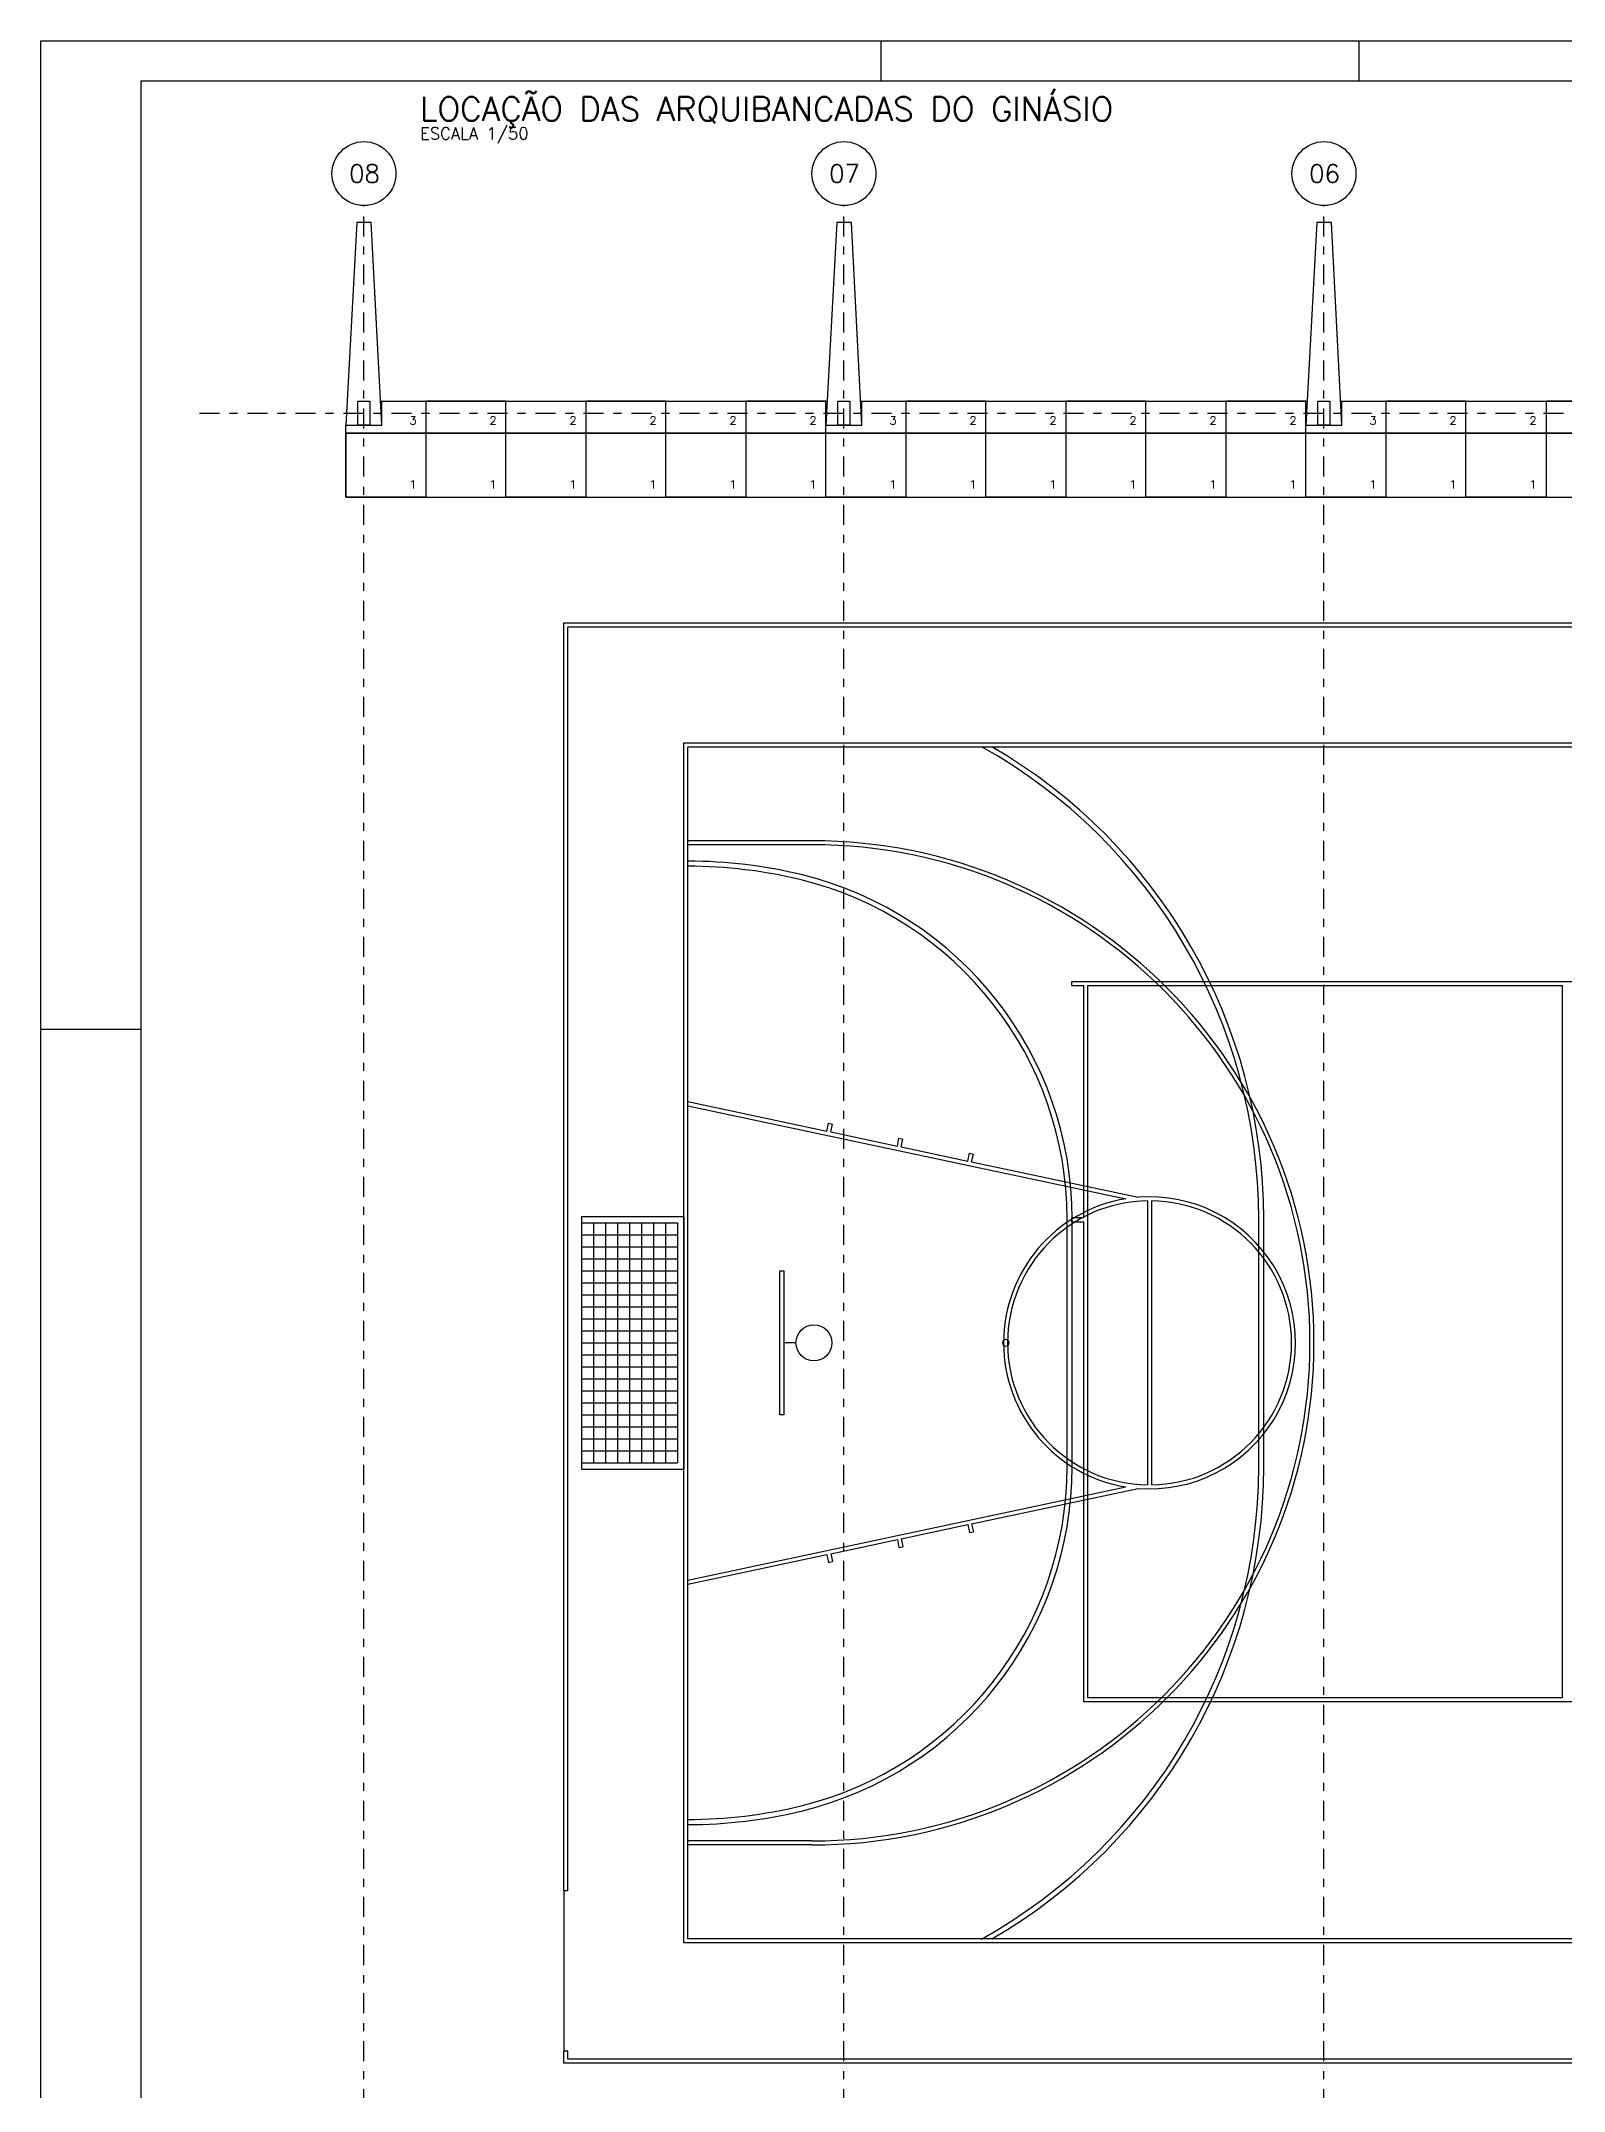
# Model space of a CAD drawing. Extents: x 87 to 216, y 36 to 112.
# Drawn here: x 86.52 to 105.56, y 86.54 to 112.16 of the extents above; entities that cross this region are included whole.
import ezdxf
from ezdxf.enums import TextEntityAlignment as Align

# ---------------------------------------------------------------- set-up
doc = ezdxf.new("R2010")
doc.units = 0
doc.header["$LTSCALE"] = 0.5
doc.header["$MEASUREMENT"] = 0
doc.linetypes.add('DASHDOT2', pattern=[0.5, 0.25, -0.125, 0, -0.125])
doc.linetypes.add('EIXO', pattern=[5.4, 5, -0.2, 0, -0.2])
for name, color, linetype in [('06', 6, 'CONTINUOUS'), ('1', 2, 'CONTINUOUS'), ('AN_EIXOS', 8, 'EIXO'), ('ARQUIB', 3, 'CONTINUOUS'), ('ARQUIT', 8, 'CONTINUOUS'), ('CERCADURA', 7, 'CONTINUOUS')]:
    doc.layers.add(name, color=color, linetype=linetype)
doc.styles.add('50-250', font='SIMPLEX.shx', dxfattribs={"height": 0.3})
doc.styles.get("Standard").update_dxf_attribs({"font": 'romans.shx'})

msp = doc.modelspace()

# ---------------------------------------------------------------- linework, layer by layer
at = {"layer": '06'}
for q in [(145.469, 111.661), (87.769, 70.611)]:
    msp.add_line((87.769, 111.661), q, dxfattribs=at)
at = {"layer": 'AN_EIXOS', "linetype": 'DASHDOT2', "ltscale": 2}
for p, q in [((90.556, 81.516), (90.556, 110.103)), ((96.556, 81.516), (96.556, 110.103)), ((102.556, 81.516), (102.556, 110.103))]:
    msp.add_line(p, q, dxfattribs=at)
at = {"layer": 'AN_EIXOS', "linetype": 'Continuous'}
for centre in [(90.556, 110.503), (96.556, 110.503), (102.556, 110.503)]:
    msp.add_circle(centre, 0.4, dxfattribs=at)
at = {"layer": 'ARQUIB'}
for points in [[(90.781, 107.361), (90.781, 107.661), (91.331, 107.661), (91.331, 107.261), (90.331, 107.261), (90.331, 107.361), (90.781, 107.361)], [(92.331, 107.661), (91.331, 107.661), (91.331, 107.261), (92.331, 107.261)], [(92.331, 107.661), (93.331, 107.661), (93.331, 107.261), (92.331, 107.261)], [(94.331, 107.661), (93.331, 107.661), (93.331, 107.261), (94.331, 107.261)], [(94.331, 107.661), (95.331, 107.661), (95.331, 107.261), (94.331, 107.261)], [(96.331, 107.661), (95.331, 107.661), (95.331, 107.261), (96.331, 107.261)], [(96.781, 107.361), (96.781, 107.661), (97.331, 107.661), (97.331, 107.261), (96.331, 107.261), (96.331, 107.361), (96.781, 107.361)], [(98.331, 107.661), (97.331, 107.661), (97.331, 107.261), (98.331, 107.261)], [(98.331, 107.661), (99.331, 107.661), (99.331, 107.261), (98.331, 107.261)], [(100.331, 107.661), (99.331, 107.661), (99.331, 107.261), (100.331, 107.261)], [(100.331, 107.661), (101.331, 107.661), (101.331, 107.261), (100.331, 107.261)], [(102.331, 107.661), (101.331, 107.661), (101.331, 107.261), (102.331, 107.261)], [(102.781, 107.361), (102.781, 107.661), (103.331, 107.661), (103.331, 107.261), (102.331, 107.261), (102.331, 107.361), (102.781, 107.361)], [(104.331, 107.661), (103.331, 107.661), (103.331, 107.261), (104.331, 107.261)], [(104.331, 107.661), (105.331, 107.661), (105.331, 107.261), (104.331, 107.261)], [(106.331, 107.661), (105.331, 107.661), (105.331, 107.261), (106.331, 107.261)], [(90.331, 107.261), (91.331, 107.261), (91.331, 106.461), (90.331, 106.461)], [(92.331, 107.261), (91.331, 107.261), (91.331, 106.461), (92.331, 106.461)], [(92.331, 107.261), (93.331, 107.261), (93.331, 106.461), (92.331, 106.461)], [(94.331, 107.261), (93.331, 107.261), (93.331, 106.461), (94.331, 106.461)], [(94.331, 107.261), (95.331, 107.261), (95.331, 106.461), (94.331, 106.461)], [(96.331, 107.261), (95.331, 107.261), (95.331, 106.461), (96.331, 106.461)], [(96.331, 107.261), (97.331, 107.261), (97.331, 106.461), (96.331, 106.461)], [(98.331, 107.261), (97.331, 107.261), (97.331, 106.461), (98.331, 106.461)], [(98.331, 107.261), (99.331, 107.261), (99.331, 106.461), (98.331, 106.461)], [(100.331, 107.261), (99.331, 107.261), (99.331, 106.461), (100.331, 106.461)], [(100.331, 107.261), (101.331, 107.261), (101.331, 106.461), (100.331, 106.461)], [(102.331, 107.261), (101.331, 107.261), (101.331, 106.461), (102.331, 106.461)], [(102.331, 107.261), (103.331, 107.261), (103.331, 106.461), (102.331, 106.461)], [(104.331, 107.261), (103.331, 107.261), (103.331, 106.461), (104.331, 106.461)], [(104.331, 107.261), (105.331, 107.261), (105.331, 106.461), (104.331, 106.461)], [(106.331, 107.261), (105.331, 107.261), (105.331, 106.461), (106.331, 106.461)]]:
    msp.add_lwpolyline(points, close=True, dxfattribs=at)
at = {"layer": 'ARQUIT'}
for p, q in [((90.766, 107.661), (96.347, 107.661)), ((96.766, 107.661), (102.347, 107.661)), ((102.766, 107.661), (108.347, 107.661)), ((90.331, 107.261), (90.331, 107.361)), ((90.631, 107.361), (90.481, 107.361)), ((96.631, 107.361), (96.481, 107.361)), ((102.631, 107.361), (102.481, 107.361)), ((90.331, 107.261), (126.331, 107.261)), ((90.331, 107.261), (90.331, 106.461)), ((90.331, 106.461), (107.331, 106.461)), ((93.056, 104.891), (124.056, 104.891)), ((93.056, 89.041), (93.056, 104.891)), ((93.106, 104.841), (124.006, 104.841)), ((93.106, 89.041), (93.106, 104.841)), ((94.556, 88.391), (94.556, 103.391)), ((94.556, 103.391), (122.556, 103.391)), ((94.556, 88.391), (94.556, 103.391)), ((94.556, 103.391), (122.556, 103.391)), ((94.606, 101.911), (94.606, 103.341)), ((94.606, 103.341), (98.276, 103.341)), ((94.606, 103.341), (108.556, 103.341)), ((94.606, 102.166), (94.606, 103.341)), ((98.405, 103.341), (108.531, 103.341)), ((96.156, 102.166), (94.606, 102.166)), ((94.606, 98.906), (94.606, 102.116)), ((96.156, 102.116), (94.606, 102.116)), ((94.606, 89.935), (94.606, 101.847)), ((99.406, 100.405), (117.556, 100.405)), ((99.406, 100.355), (99.406, 100.405)), ((99.406, 100.355), (99.556, 100.355)), ((99.556, 97.455), (99.556, 100.355)), ((105.531, 100.355), (105.531, 91.455)), ((94.606, 98.906), (96.342, 98.537)), ((94.606, 98.855), (100.081, 97.692)), ((94.606, 92.927), (94.606, 98.855)), ((96.342, 98.537), (96.363, 98.635)), ((96.363, 98.635), (96.412, 98.625)), ((96.391, 98.527), (96.412, 98.625)), ((96.391, 98.527), (97.223, 98.35)), ((97.223, 98.35), (97.243, 98.448)), ((97.243, 98.448), (97.292, 98.438)), ((97.272, 98.34), (97.292, 98.438)), ((97.272, 98.34), (98.103, 98.163)), ((98.103, 98.163), (98.124, 98.261)), ((98.124, 98.261), (98.173, 98.251)), ((98.152, 98.153), (98.173, 98.251)), ((98.152, 98.153), (100.235, 97.71)), ((100.351, 97.666), (100.351, 94.116)), ((100.401, 97.666), (100.401, 94.116)), ((93.276, 97.471), (94.556, 97.471)), ((93.276, 97.471), (93.276, 94.311)), ((93.276, 97.471), (93.276, 97.391)), ((93.276, 97.391), (94.476, 97.391)), ((93.426, 97.391), (93.426, 94.391)), ((93.576, 97.391), (93.576, 94.391)), ((93.726, 97.391), (93.726, 94.391)), ((93.876, 97.391), (93.876, 94.391)), ((94.026, 97.391), (94.026, 94.391)), ((94.176, 97.391), (94.176, 94.391)), ((94.326, 97.391), (94.326, 94.391)), ((94.476, 97.391), (94.476, 94.391)), ((94.556, 97.471), (94.556, 94.311)), ((99.345, 94.34), (99.345, 97.442)), ((99.406, 97.405), (99.406, 97.455)), ((99.556, 97.455), (99.406, 97.455)), ((99.406, 97.405), (99.556, 97.405)), ((99.409, 94.34), (99.409, 97.442)), ((99.556, 91.405), (99.556, 97.405)), ((93.276, 97.241), (94.476, 97.241)), ((93.276, 97.091), (94.476, 97.091)), ((93.276, 96.941), (94.476, 96.941)), ((93.276, 96.791), (94.476, 96.791)), ((93.276, 96.641), (94.476, 96.641)), ((93.276, 96.491), (94.476, 96.491)), ((93.276, 96.341), (94.476, 96.341)), ((93.276, 96.191), (94.476, 96.191)), ((93.276, 96.041), (94.476, 96.041)), ((93.276, 95.891), (94.476, 95.891)), ((95.956, 95.891), (95.806, 95.891)), ((93.276, 95.741), (94.476, 95.741)), ((93.276, 95.591), (94.476, 95.591)), ((93.276, 95.441), (94.476, 95.441)), ((93.276, 95.291), (94.476, 95.291)), ((93.276, 95.141), (94.476, 95.141)), ((93.276, 94.991), (94.476, 94.991)), ((93.276, 94.841), (94.476, 94.841)), ((93.276, 94.691), (94.476, 94.691)), ((93.276, 94.541), (94.476, 94.541)), ((93.276, 94.391), (94.476, 94.391)), ((93.276, 94.391), (93.276, 94.311)), ((93.276, 94.311), (94.556, 94.311)), ((94.606, 92.927), (100.081, 94.09)), ((98.152, 93.629), (100.235, 94.071)), ((97.272, 93.442), (98.103, 93.619)), ((98.103, 93.619), (98.124, 93.521)), ((98.124, 93.521), (98.173, 93.531)), ((98.152, 93.629), (98.173, 93.531)), ((96.391, 93.255), (97.223, 93.432)), ((96.391, 93.255), (96.412, 93.157)), ((97.223, 93.432), (97.243, 93.334)), ((97.243, 93.334), (97.292, 93.344)), ((97.272, 93.442), (97.292, 93.344)), ((94.606, 92.876), (96.342, 93.245)), ((96.342, 93.245), (96.363, 93.147)), ((96.363, 93.147), (96.412, 93.157)), ((94.606, 89.666), (94.606, 92.876)), ((117.706, 91.405), (99.556, 91.405)), ((94.606, 88.441), (94.606, 89.871)), ((96.156, 89.666), (94.606, 89.666)), ((94.606, 88.441), (94.606, 89.616)), ((96.156, 89.616), (94.606, 89.616)), ((93.056, 89.041), (93.056, 87.041)), ((93.106, 89.041), (93.056, 89.041)), ((94.606, 88.916), (94.606, 88.916)), ((122.556, 88.391), (94.556, 88.391)), ((122.556, 88.391), (94.556, 88.391)), ((98.276, 88.441), (94.606, 88.441)), ((108.556, 88.441), (94.606, 88.441)), ((108.531, 88.441), (98.405, 88.441)), ((93.056, 86.891), (93.056, 87.041)), ((93.106, 87.041), (93.056, 87.041)), ((108.556, 86.891), (93.056, 86.891)), ((93.106, 86.941), (93.106, 87.041)), ((108.556, 86.941), (93.106, 86.941))]:
    msp.add_line(p, q, dxfattribs=at)
at = {"layer": 'ARQUIT', "linetype": 'DASHDOT2', "ltscale": 2}
msp.add_line((88.499, 107.511), (133.907, 107.511), dxfattribs=at)
at = {"layer": 'ARQUIT', "ltscale": 3}
for p, q in [((101.74, 94.34), (101.74, 97.442)), ((101.804, 94.34), (101.804, 97.442))]:
    msp.add_line(p, q, dxfattribs=at)
at = {"layer": 'ARQUIT'}
for points in [[(90.781, 107.361), (90.648, 109.891), (90.465, 109.891), (90.331, 107.361)], [(96.331, 107.361), (96.781, 107.361), (96.648, 109.891), (96.465, 109.891)], [(102.331, 107.361), (102.781, 107.361), (102.648, 109.891), (102.465, 109.891)], [(122.556, 88.391), (94.556, 88.391), (94.556, 103.391), (122.556, 103.391)], [(95.756, 96.791), (95.806, 96.791), (95.806, 94.991), (95.756, 94.991)]]:
    msp.add_lwpolyline(points, close=True, dxfattribs=at)
for points in [[(90.481, 107.361), (90.481, 107.661), (90.631, 107.661), (90.631, 107.361)], [(96.481, 107.361), (96.481, 107.661), (96.631, 107.661), (96.631, 107.361)], [(102.481, 107.361), (102.481, 107.661), (102.631, 107.661), (102.631, 107.361)], [(105.531, 91.455), (99.606, 91.455), (99.606, 100.355), (105.531, 100.355)]]:
    msp.add_lwpolyline(points, dxfattribs=at)
msp.add_circle((96.181, 95.891), 0.225, dxfattribs=at)
at = {"layer": 'ARQUIT', "ltscale": 3}
for centre, radius, start, end in [((94.985, 97.442), 6.755, 0, 60.8468), ((94.985, 97.442), 6.818, 0, 59.8986), ((94.985, 94.34), 6.755, 299.1532, 0), ((94.985, 94.34), 6.818, 300.1014, 0)]:
    msp.add_arc(centre, radius, start, end, dxfattribs=at)
at = {"layer": 'ARQUIT'}
for centre, radius, start, end in [((96.156, 95.891), 6.275, 270, 90), ((96.156, 95.891), 6.225, 270, 90), ((94.606, 95.891), 6.02, 76.261, 90), ((94.606, 95.891), 5.956, 76.261, 90), ((94.985, 97.442), 4.423, 0, 76.261), ((94.985, 97.442), 4.359, 0, 76.261), ((100.376, 95.891), 1.825, 99.3031, 260.6969), ((100.376, 95.891), 1.775, 90.807, 269.193), ((100.376, 95.891), 1.825, 265.553, 94.447), ((100.376, 95.891), 1.775, 270.807, 89.193), ((98.579, 95.891), 0.0419, 0, 180), ((98.579, 95.891), 0.0419, 180, 0), ((94.985, 94.34), 4.359, 283.739, 0), ((94.985, 94.34), 4.423, 283.739, 0), ((94.606, 95.891), 5.956, 270, 283.739), ((94.606, 95.891), 6.02, 270, 283.739)]:
    msp.add_arc(centre, radius, start, end, dxfattribs=at)
at = {"layer": 'CERCADURA'}
for p, q in [((86.519, 70.111), (86.519, 112.161)), ((86.519, 112.161), (145.969, 112.161)), ((97.019, 111.661), (97.019, 112.161)), ((102.994, 111.661), (102.994, 112.161)), ((86.519, 99.811), (87.769, 99.811))]:
    msp.add_line(p, q, dxfattribs=at)

# ---------------------------------------------------------------- texts
at = {"layer": '1', "color": 5, "linetype": 'Continuous'}
msp.add_text('LOCAÇÃO DAS ARQUIBANCADAS DO GINÁSIO', height=0.3, dxfattribs=at).set_placement((91.257, 111.161))
at = {"layer": '1', "linetype": 'Continuous'}
for s, height, p in [('ESCALA 1/50', 0.15, (91.257, 110.931)), ('3', 0.1, (91.126, 107.368)), ('2', 0.1, (92.126, 107.368)), ('2', 0.1, (93.126, 107.368)), ('2', 0.1, (94.126, 107.368)), ('2', 0.1, (95.126, 107.368)), ('2', 0.1, (96.126, 107.368)), ('3', 0.1, (97.126, 107.368)), ('2', 0.1, (98.126, 107.368)), ('2', 0.1, (99.126, 107.368)), ('2', 0.1, (100.126, 107.368)), ('2', 0.1, (101.126, 107.368)), ('2', 0.1, (102.126, 107.368)), ('3', 0.1, (103.126, 107.368)), ('2', 0.1, (104.126, 107.368)), ('2', 0.1, (105.126, 107.368)), ('1', 0.1, (91.126, 106.568)), ('1', 0.1, (92.126, 106.568)), ('1', 0.1, (93.126, 106.568)), ('1', 0.1, (94.126, 106.568)), ('1', 0.1, (95.126, 106.568)), ('1', 0.1, (96.126, 106.568)), ('1', 0.1, (97.126, 106.568)), ('1', 0.1, (98.126, 106.568)), ('1', 0.1, (99.126, 106.568)), ('1', 0.1, (100.126, 106.568)), ('1', 0.1, (101.126, 106.568)), ('1', 0.1, (102.126, 106.568)), ('1', 0.1, (103.126, 106.568)), ('1', 0.1, (104.126, 106.568)), ('1', 0.1, (105.126, 106.568))]:
    msp.add_text(s, height=height, dxfattribs=at).set_placement(p)
at = {"layer": 'ARQUIT', "style": '50-250'}
for s, p in [('08', (90.563, 110.503)), ('07', (96.563, 110.503)), ('06', (102.563, 110.503))]:
    msp.add_text(s, height=0.225, dxfattribs=at).set_placement(p, align=Align.MIDDLE_CENTER)

doc.saveas('drawing.dxf')
